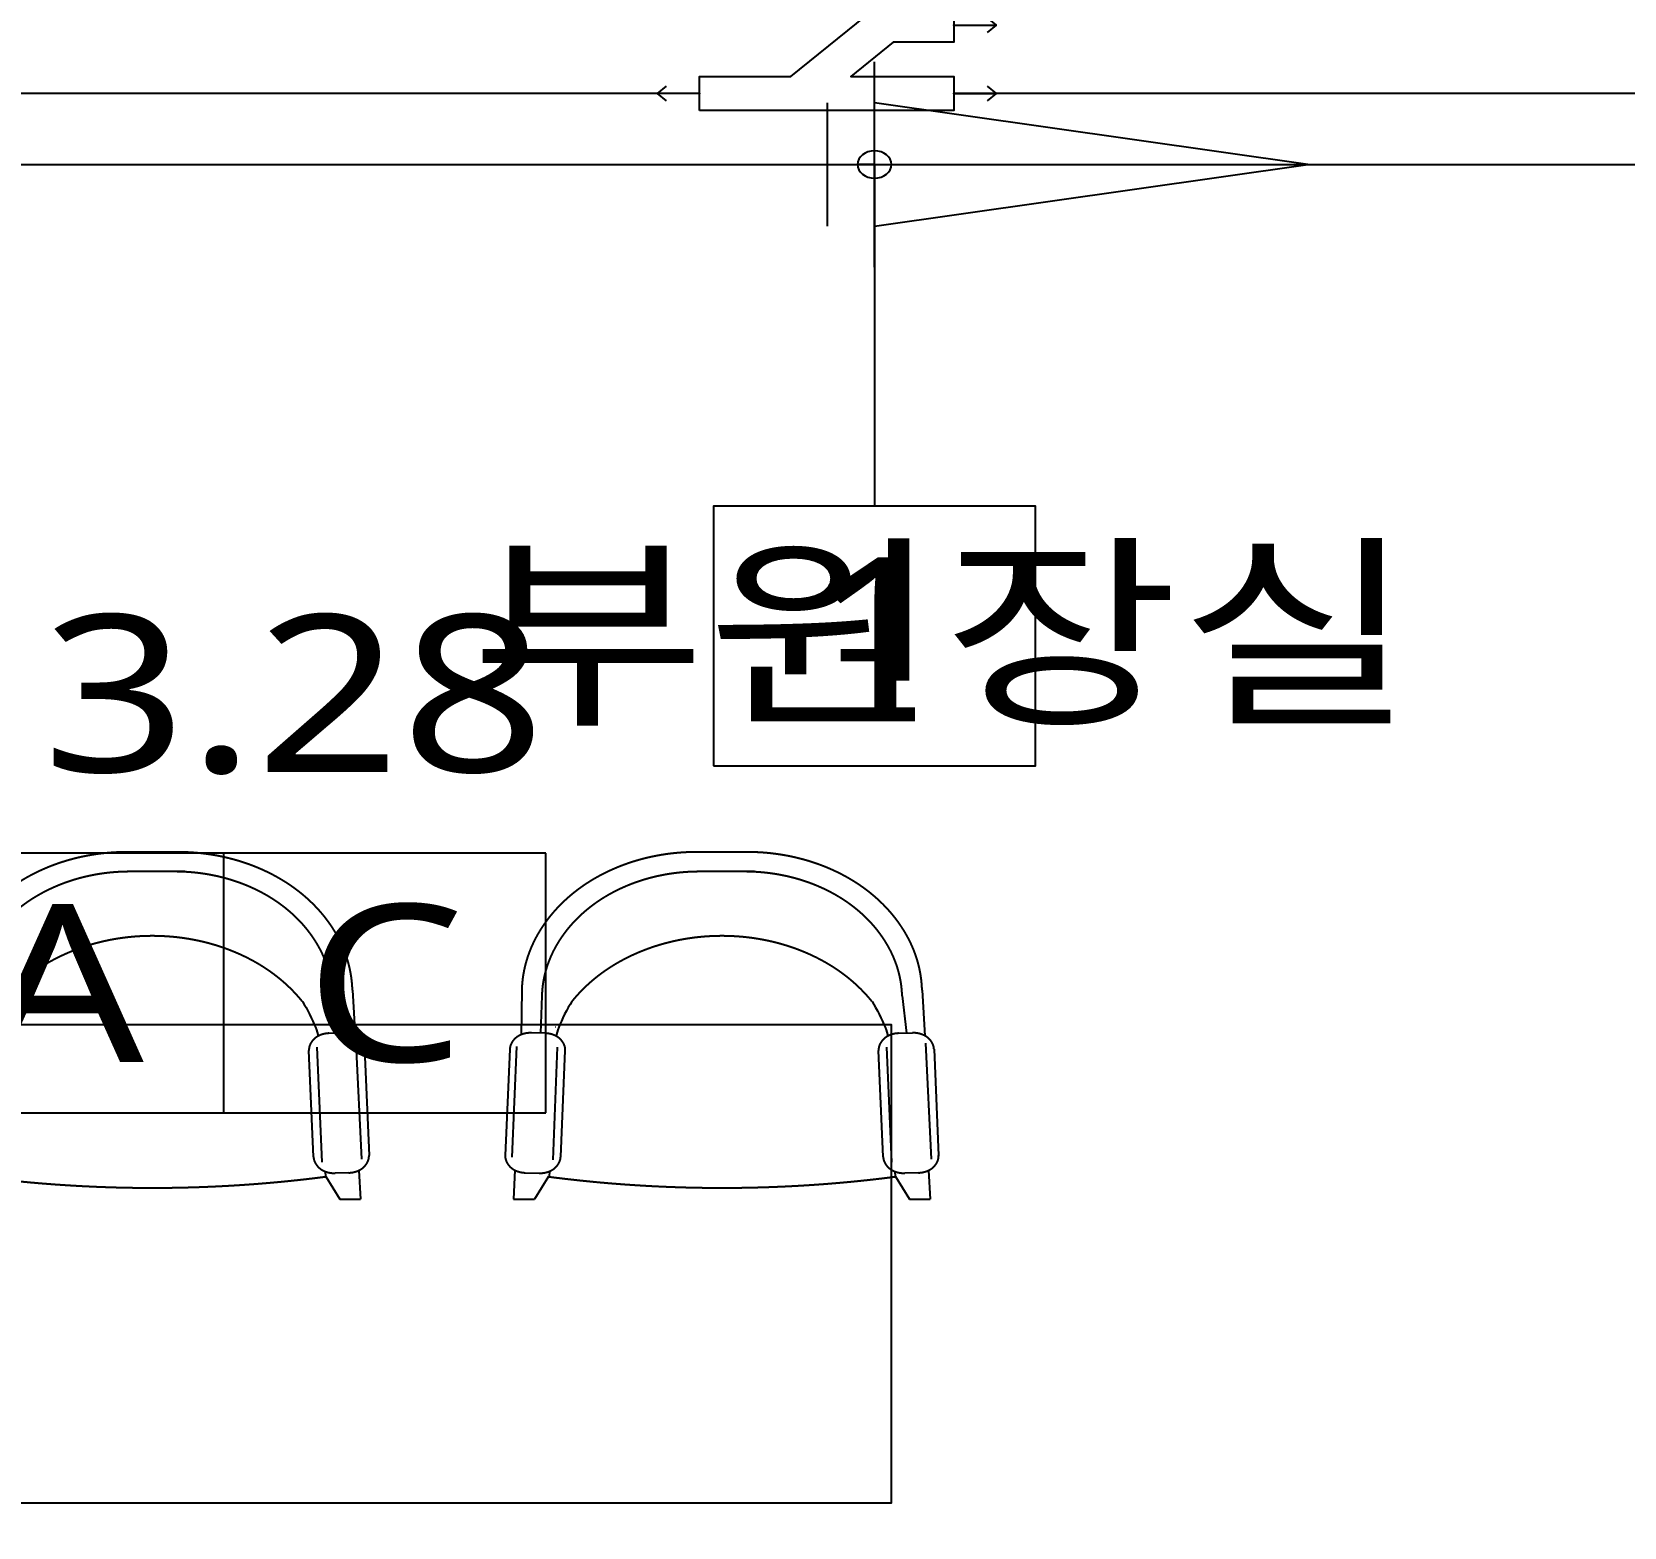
# Model space of a CAD drawing. Extents: x 11551484 to 2613213153046, y -2602833546311 to 14142.
# Drawn here: x 1300925540143 to 1301138342397, y -1301828747182 to -1301628905912 of the extents above; entities that cross this region are included whole.
import ezdxf
from ezdxf.enums import TextEntityAlignment as Align

# ---------------------------------------------------------------- set-up
doc = ezdxf.new("R2010")
doc.units = 0
doc.header["$LTSCALE"] = 1000
doc.header["$MEASUREMENT"] = 0
doc.header["$PDMODE"] = 35
doc.linetypes.add('DH-HID2', pattern=[1.2000000000000002, 0.8, -0.4])
doc.layers.get('0').update_dxf_attribs({"linetype": 'CONTINUOUS'})
for name, color, linetype in [('03-TEXT', 3, 'CONTINUOUS'), ('DVM_DRAIN', 5, 'CONTINUOUS'), ('DVM_DRAIN_MARK', 7, 'CONTINUOUS'), ('DVM_JOINT', 6, 'CONTINUOUS'), ('DVM_PIPE', 3, 'CONTINUOUS'), ('DVM_PIPE_MARK', 2, 'CONTINUOUS'), ('DVM_PIPE_MARK_LEN', 7, 'CONTINUOUS'), ('DVM_UNIT_BP', 7, 'CONTINUOUS'), ('DVM_UNIT_LP', 3, 'CONTINUOUS'), ('FU-FURM', 251, 'DH-HID2'), ('wall', 3, 'CONTINUOUS')]:
    doc.layers.add(name, color=color, linetype=linetype)
doc.styles.add('DVM_DEFAULT', font='malgun.ttf')
doc.styles.add('맑은 고딕', font='malgun.ttf')

# ---------------------------------------------------------------- blocks, each defined once
blk = doc.blocks.new('F-123')
at = {"layer": 'FU-FURM'}
for p, q in [((42.47350075921531, 491.4605338691181), (-32.96147168626521, 491.4602996555914)), ((38.32481763634678, 462.7917416762648), (-29.56654631310994, 462.7918002296647)), ((-236.2190147402089, 289.2896831228136), (-236.7055348320519, 224.1474592422601)), ((236.2189875559761, 289.2895074627158), (239.5246190141097, 222.4946142365661)), ((-212.498569275218, 280.8380287026521), (-214.1810422947692, 226.3540436279873)), ((-181.3991088849089, 263.9647577497672), (-183.5388253027722, 259.0587451205211)), ((-179.2528930410281, 268.5487267508142), (-181.3991088849089, 263.9647577497672)), ((-177.1463178400827, 272.6601113662036), (-179.2528930410281, 268.5487267508142)), ((177.1464077626642, 272.6601113662036), (179.2528658567808, 268.5484339838877)), ((179.2528658567808, 268.5484339838877), (181.3991988074322, 263.9646991963527)), ((181.3991988074322, 263.9646991963527), (183.5387395651833, 259.0585694603942)), ((212.6958084514972, 280.8380287026521), (217.6497763045536, 226.4751320321084)), ((-187.6120331099173, 248.8784776119137), (-189.4523660605428, 243.9042502870288)), ((-185.6252581386307, 253.9798243398691), (-187.6120331099173, 248.8784776119137)), ((-183.5388253027722, 259.0587451205211), (-185.6252581386307, 253.9798243398691)), ((183.5387395651833, 259.0585694603942), (185.6251724009689, 253.9798828932835)), ((185.6251724009689, 253.9798828932835), (187.6121230324261, 248.8785947187134)), ((187.6121230324261, 248.8785947187134), (189.4525730898804, 243.9043673938577)), ((-208.5227357505737, 226.1563088404364), (-224.8581352912825, 226.7267944891501)), ((-194.5850974038131, 227.5947898967279), (-195.3256220881249, 224.3085981630575)), ((-193.6583729491631, 231.1111549942871), (-194.5850974038131, 227.5947898967279)), ((-192.5087357505781, 234.9368576349225), (-193.6583729491631, 231.1111549942871)), ((-191.1001754750268, 239.2072146957071), (-192.5087357505781, 234.9368576349225)), ((-189.4523660605428, 243.9042502870288), (-191.1001754750268, 239.2072146957071)), ((189.4525730898804, 243.9043673938577), (191.10032395095, 239.2072146957071)), ((191.10032395095, 239.2072146957071), (192.5085329061603, 234.9368576349225)), ((192.5085329061603, 234.9368576349225), (193.6582872115596, 231.1110964408726)), ((193.6582872115596, 231.1110964408726), (194.5849531128242, 227.5949070034258)), ((194.5849531128242, 227.5949070034258), (195.7946660864163, 222.2278450057056)), ((208.5226500129265, 226.1564259471488), (224.858049553708, 226.7269115958625)), ((-242.2473201362973, 206.7174626865453), (-247.8905199066739, 44.94036854192382)), ((-195.3256220881249, 224.3085981630575), (-195.9165428687938, 221.1727715269808)), ((240.3531494389081, 211.5810241101863), (246.9006477167186, 41.84869115961192)), ((-250.3102971741991, 203.0275453502109), (-255.7418264509124, 47.49341331802134)), ((-194.2784533165341, 205.7769781860552), (-199.4515279434218, 41.17813777267293)), ((-190.2534935002568, 45.20661079224374), (-184.8221984371285, 200.740625717619)), ((190.2535248694239, 45.20661079224374), (184.8221126994813, 200.7407428243168)), ((194.016809599625, 206.040936854246), (200.0604559830736, 37.3158392651676)), ((250.3102699899664, 203.0275453502109), (255.7417407132798, 47.49347187143576)), ((-244.3664257620349, 25.89810447764467), (-245.730192696612, -16.38218369685637)), ((-232.041347690867, 22.07784730191634), (-215.6691766231324, 21.50601492538408)), ((-203.4639573349214, 24.26815384622023), (-203.7195428687792, 16.347695752047)), ((204.7752332505825, 16.38177382315916), (204.3015363504874, 23.85213203217427)), ((232.0412619532199, 22.07784730191634), (215.6692079922414, 21.50619058549637)), ((243.7573262471469, 25.52318714118155), (245.7302826191353, -16.38218369685637)), ((-204.7753189882151, 16.38177382315916), (-221.1572684715738, -16.38230080367066)), ((204.7752332505825, 16.38177382315916), (221.1571827339267, -16.38230080367066)), ((-245.730192696612, -16.38218369685637), (-221.1572684715738, -16.38230080367066)), ((221.1571827339267, -16.38230080367066), (245.7302826191353, -16.38218369685637))]:
    blk.add_line(p, q, dxfattribs=at)
for centre, radius, start, end in [((-29.49757042334568, 284.6502640643303), 206.7734982778416, 90.83812199976282, 178.7143300002496), ((29.49748468571306, 284.6503811710427), 206.7734982778416, 1.285573000321378, 89.16188500000861), ((-26.44928110073124, 276.6628208955517), 186.0960723306544, 90.83807399987663, 178.7144210000752), ((26.64652027699594, 276.6628794489516), 186.0960723306544, 1.285554999842787, 89.16189200020295), ((-7.214552351797465e-05, 157.0747887485195), 211.5203628013778, 33.12382300035236, 146.8761480002216), ((-225.7155910892707, 202.1689770379307), 24.57298277841562, 88.0002430001321, 178.0002700000709), ((-209.3802501018454, 201.5983157290175), 24.57298277841562, 357.9997610001627, 88.00006899987858), ((-7.214552351797465e-05, 157.0747887485195), 211.5203628013778, 158.2782829998519, 158.4011099998542), ((209.380281471027, 201.5984328358172), 24.57298277841562, 91.99999300025696, 182.0002950003238), ((-7.214552351797465e-05, 157.0747887485195), 211.5203628013778, 21.59888799954956, 21.72170300017107), ((225.7155053516235, 202.1688013777166), 24.57298277841562, 2.000234000048807, 91.99973500013785), ((-231.1838333395372, 46.63589896674966), 24.57298277841562, 178.0001270001062, 268.0002609999452), ((-214.8116622718026, 46.0642422503297), 24.57298277841562, 268.0000840000845, 357.9999550000141), ((214.8115765341554, 46.06412514351541), 24.57298277841562, 181.9998680001053, 272.0001199997477), ((231.18374760189, 46.6358404133498), 24.57298277841562, 271.9998709997288, 2.000118000417714), ((4.496129076869693e-05, 1288.036033295066), 1288.036033295063, 260.8521540000509, 279.1478419998664)]:
    blk.add_arc(centre, radius, start, end, dxfattribs=at)
blk = doc.blocks.new('DVM_BACKGROUND')
at = {"color": 251, "true_color": 0x636466}
blk.add_lwpolyline([(11485698.08535055, -14257676.69936644), (11486898.08535055, -14257676.69936644), (11486898.08535055, -14256976.69936644), (11485698.08535055, -14256976.69936644)], close=True, dxfattribs=at)
for p in [(11486025.93362027, -14257215.37478365), (11486698.08530559, -14257215.37478365)]:
    blk.add_blockref('F-123', p, dxfattribs=at)
at = {"layer": '03-TEXT', "style": '맑은 고딕'}
blk.add_text('부원장실', height=222.2222222222222, dxfattribs=at).set_placement((11486400.92068988, -14256292.91071263), align=Align.TOP_LEFT)
blk = doc.blocks.new('DVM_LP_VEC')
at = {"layer": 'DVM_UNIT_LP', "color": 0}
blk.add_line((0, 0), (100, 0), dxfattribs=at)
blk.add_lwpolyline([(78.78679656440357, 21.21320343559637), (100, 0), (78.78679656440357, -21.21320343559637)], dxfattribs=at)
blk.add_point((0, 0), dxfattribs=at)
blk = doc.blocks.new('ACC_AC_RF')
at = {"layer": 'DVM_JOINT'}
blk.add_lwpolyline([(-150, 25), (-150, -25), (-42.33921121747699, -25), (57.66078878252301, -125), (150, -125), (150, -75), (78.37146690126974, -75), (28.37146690126974, -25), (150, -25), (150, 25), (-150, 25)], dxfattribs=at)
at = {"layer": 'DVM_UNIT_BP'}
for p in [(-150, 0), (150, 0), (150, -100)]:
    blk.add_point(p, dxfattribs=at)
at = {"layer": 'DVM_UNIT_LP', "xscale": 0.5, "yscale": 0.5, "zscale": 0.5, "rotation": 180}
blk.add_blockref('DVM_LP_VEC', (-150, 0), dxfattribs=at)
at = {"layer": 'DVM_UNIT_LP', "color": 1, "xscale": -0.5, "yscale": 0.5, "zscale": 0.5, "rotation": 180}
blk.add_blockref('DVM_LP_VEC', (150, 0), dxfattribs=at)
at = {"layer": 'DVM_UNIT_LP', "color": 2, "xscale": -0.5, "yscale": 0.5, "zscale": 0.5, "rotation": 180}
blk.add_blockref('DVM_LP_VEC', (150, -100), dxfattribs=at)
blk = doc.blocks.new('CAD_PIPE_MARK_LG')
at = {"layer": 'DVM_PIPE_MARK', "color": 0}
for p, q in [((380, 190), (-380, 190)), ((-380, 190), (-380, -190)), ((0, -190), (0, 190)), ((380, -190), (380, 190)), ((-380, -190), (380, -190))]:
    blk.add_line(p, q, dxfattribs=at)
at = {"layer": 'DVM_PIPE_MARK', "color": 0, "style": 'DVM_DEFAULT'}
for tag, p in [('L', (-190, 0)), ('G', (190, 0))]:
    blk.add_attdef(tag, text='', height=230, dxfattribs=at).set_placement(p, align=Align.MIDDLE)
at = {"layer": 'DVM_PIPE_MARK_LEN', "color": 0, "style": 'DVM_DEFAULT'}
blk.add_attdef('T', text='', height=230, dxfattribs=at).set_placement((380, 240), align=Align.BOTTOM_RIGHT)
blk = doc.blocks.new('CAD_DRAIN_DIR')
at = {"layer": 'DVM_DRAIN_MARK', "color": 0, "linetype": 'Continuous'}
for p, q in [((-6.59952092973981e-11, -150.3578458413394), (6.59952092973981e-11, 150.3578458413394)), ((-55.55061784064634, -90.21470750475889), (-55.55061784033427, 90.21470750484407)), ((511.2168043320999, -3.553484884001426e-10), (3.959144123655278e-11, 90.21470750479786)), ((-3.959144123655278e-11, -90.2147075048051), (511.2168043320999, -3.553484884001426e-10))]:
    blk.add_line(p, q, dxfattribs=at)
blk = doc.blocks.new('CAD_DRAIN_MARK')
at = {"layer": 'DVM_DRAIN_MARK', "color": 0}
blk.add_lwpolyline([(-190, -190), (190, -190), (190, 190), (-190, 190)], close=True, dxfattribs=at)
at = {"layer": 'DVM_DRAIN_MARK', "color": 0, "ltscale": 0.05, "style": 'DVM_DEFAULT'}
blk.add_attdef('S', text='', height=230, dxfattribs=at).set_placement((5, 6.110667527536862e-13), align=Align.MIDDLE_CENTER)
blk = doc.blocks.new('260514_슬하신경정신과의원(에어컨 오봉수)')
at = {"layer": 'DVM_DRAIN'}
blk.add_lwpolyline([(11484879.66081025, -14257967.45241225), (11485298.08535055, -14257967.45241225), (11485298.08535055, -14255717.64520282), (11488458.12398777, -14255717.64520282)], dxfattribs=at)
at = {"layer": 'DVM_DRAIN_MARK', "color": 2}
blk.add_lwpolyline([(11486878.10466916, -14255717.64520282, 0, 0, 0), (11486858.10466916, -14255717.64520282, 40, 40, -1), (11486898.10466916, -14255717.64520282, 40, 40, -1), (11486858.10466916, -14255717.64520282, 0, 0, 0), (11486878.10466916, -14255717.64520282, 0, 0, 0), (11486878.10466916, -14256217.64520282, 0, 0, 0)], format="xyseb", dxfattribs=at)
at = {"layer": 'DVM_PIPE'}
blk.add_lwpolyline([(11486671.67607974, -14255613.65251682), (11484580.29335865, -14255613.65251683)], dxfattribs=at)
blk.add_lwpolyline([(11487784.03346196, -14258117.45241225), (11487945.41716603, -14258117.45241225, 0.414213562373095), (11488095.41716603, -14257967.45241225), (11488095.41716603, -14255763.65251682, 0.414213562373095), (11487945.41716603, -14255613.65251682), (11486971.67607974, -14255613.65251682)], format="xyb", dxfattribs=at)
blk.add_blockref('DVM_BACKGROUND', (0, 0))
at = {"layer": 'DVM_DRAIN_MARK', "color": 7}
blk.add_blockref('CAD_DRAIN_DIR', (11486878.10466916, -14255717.64520282), dxfattribs=at)
at = {"layer": 'DVM_DRAIN_MARK', "color": 1}
blk.add_blockref('CAD_DRAIN_MARK', (11486878.10466916, -14256407.64520282), dxfattribs=at).add_auto_attribs({'S': '1'})
at = {"layer": 'DVM_JOINT', "extrusion": (0, 0, -1), "rotation": 180}
blk.add_blockref('ACC_AC_RF', (-11486821.67607974, -14255613.65251682), dxfattribs=at)
at = {"layer": 'DVM_PIPE_MARK', "color": 2}
ref = blk.add_blockref('CAD_PIPE_MARK_LG', (11486110.29335865, -14256915.55246454), dxfattribs=at)
ref.add_attrib('L', 'A', dxfattribs={"color": 4, "height": 230, "style": 'DVM_DEFAULT'}).set_placement((11485920.29335865, -14256915.55246454), align=Align.MIDDLE)
ref.add_attrib('G', 'C', dxfattribs={"color": 3, "height": 230, "style": 'DVM_DEFAULT'}).set_placement((11486300.29335865, -14256915.55246454), align=Align.MIDDLE)
ref.add_attrib('T', '3.28', dxfattribs={"layer": 'DVM_PIPE_MARK_LEN', "color": 2, "height": 230, "style": 'DVM_DEFAULT'}).set_placement((11486490.29335865, -14256675.55246454), align=Align.BOTTOM_RIGHT)

msp = doc.modelspace()

# ---------------------------------------------------------------- block references
at = {"layer": 'wall', "ltscale": 10, "xscale": 113262, "yscale": 91306, "zscale": 113262}
msp.add_blockref('260514_슬하신경정신과의원(에어컨 오봉수)', (11365289, -14088532), dxfattribs=at)

doc.saveas('drawing.dxf')
